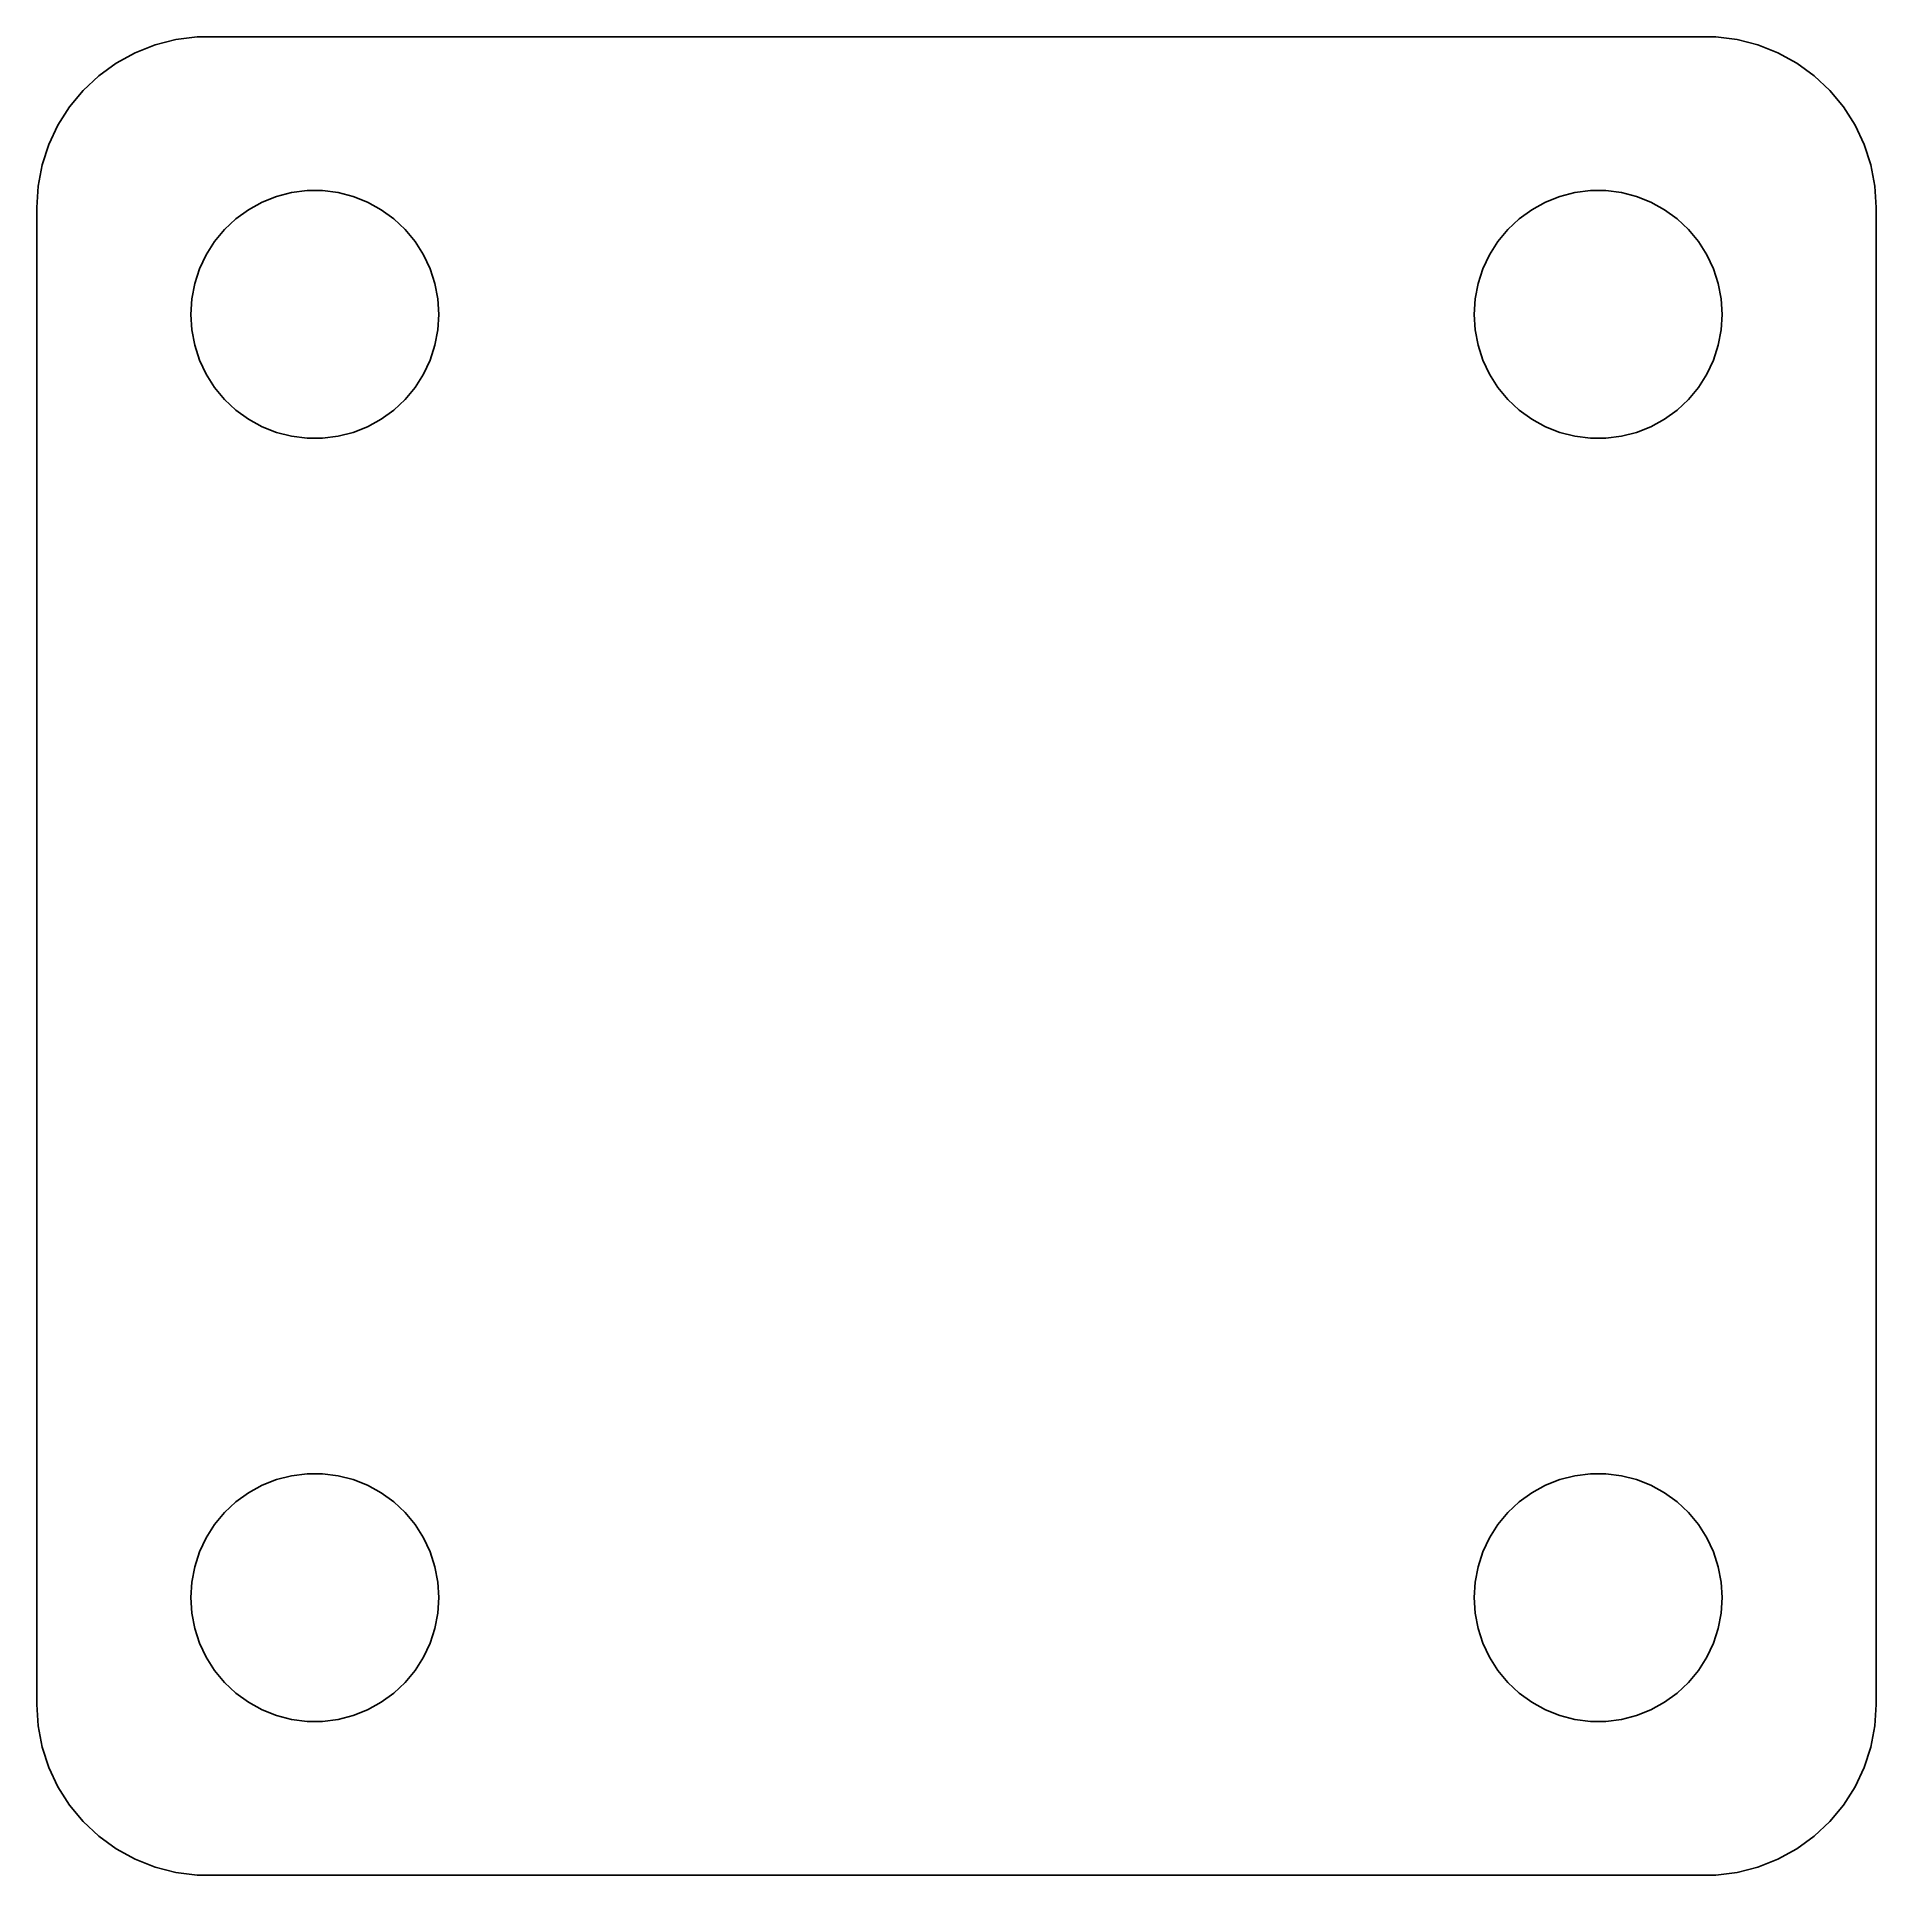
# Model space of a CAD drawing. Header units: metres. Extents: x -21.5 to 21.5, y -21.5 to 21.5.
import ezdxf

# ---------------------------------------------------------------- set-up
doc = ezdxf.new("R2010")
doc.units = ezdxf.units.M

msp = doc.modelspace()

# ---------------------------------------------------------------- linework, layer by layer
for p, q in [((-19.2031, 21.1193), (-19.6433, 20.8773)), ((-18.7361, 21.3042), (-19.2031, 21.1193)), ((-18.2495, 21.4291), (-18.7361, 21.3042)), ((-17.7512, 21.4921), (-18.2495, 21.4291)), ((17.7512, 21.4921), (-17.7512, 21.4921)), ((18.2495, 21.4291), (17.7512, 21.4921)), ((18.7361, 21.3042), (18.2495, 21.4291)), ((19.2031, 21.1193), (18.7361, 21.3042)), ((19.6433, 20.8773), (19.2031, 21.1193)), ((-19.6433, 20.8773), (-20.0497, 20.582)), ((20.0497, 20.582), (19.6433, 20.8773)), ((-20.4159, 20.2382), (-20.7361, 19.8511)), ((-20.0497, 20.582), (-20.4159, 20.2382)), ((20.4159, 20.2382), (20.0497, 20.582)), ((20.7361, 19.8511), (20.4159, 20.2382)), ((-20.7361, 19.8511), (-21.0052, 19.427)), ((21.0052, 19.427), (20.7361, 19.8511)), ((-21.0052, 19.427), (-21.2191, 18.9725)), ((21.2191, 18.9725), (21.0052, 19.427)), ((-21.2191, 18.9725), (-21.3743, 18.4948)), ((21.3743, 18.4948), (21.2191, 18.9725)), ((-21.3743, 18.4948), (-21.4684, 18.0013)), ((21.4684, 18.0013), (21.3743, 18.4948)), ((-21.4684, 18.0013), (-21.5, 17.5)), ((-16.2348, 17.624), (-15.8961, 17.7581)), ((-15.8961, 17.7581), (-15.5434, 17.8486)), ((-15.5434, 17.8486), (-15.1821, 17.8943)), ((-15.1821, 17.8943), (-14.8179, 17.8943)), ((-14.8179, 17.8943), (-14.4566, 17.8486)), ((-14.4566, 17.8486), (-14.1038, 17.7581)), ((-14.1038, 17.7581), (-13.7652, 17.624)), ((13.7652, 17.624), (14.1038, 17.7581)), ((14.1038, 17.7581), (14.4566, 17.8486)), ((14.4566, 17.8486), (14.8179, 17.8943)), ((14.8179, 17.8943), (15.1821, 17.8943)), ((15.1821, 17.8943), (15.5434, 17.8486)), ((15.5434, 17.8486), (15.8961, 17.7581)), ((15.8961, 17.7581), (16.2348, 17.624)), ((21.5, 17.5), (21.4684, 18.0013)), ((-21.5, 17.5), (-21.5, -17.5)), ((-17.114, 16.9852), (-16.8485, 17.2345)), ((-16.8485, 17.2345), (-16.5539, 17.4485)), ((-16.5539, 17.4485), (-16.2348, 17.624)), ((-13.7652, 17.624), (-13.4461, 17.4485)), ((-13.4461, 17.4485), (-13.1515, 17.2345)), ((-13.1515, 17.2345), (-12.886, 16.9852)), ((12.886, 16.9852), (13.1515, 17.2345)), ((13.1515, 17.2345), (13.4461, 17.4485)), ((13.4461, 17.4485), (13.7652, 17.624)), ((16.2348, 17.624), (16.5539, 17.4485)), ((16.5539, 17.4485), (16.8485, 17.2345)), ((16.8485, 17.2345), (17.114, 16.9852)), ((21.5, -17.5), (21.5, 17.5)), ((-17.3461, 16.7046), (-17.114, 16.9852)), ((-12.886, 16.9852), (-12.6538, 16.7046)), ((12.6538, 16.7046), (12.886, 16.9852)), ((17.114, 16.9852), (17.3461, 16.7046)), ((-17.6964, 16.0676), (-17.5413, 16.3971)), ((-17.5413, 16.3971), (-17.3461, 16.7046)), ((-12.6538, 16.7046), (-12.4587, 16.3971)), ((-12.4587, 16.3971), (-12.3036, 16.0676)), ((12.3036, 16.0676), (12.4587, 16.3971)), ((12.4587, 16.3971), (12.6538, 16.7046)), ((17.3461, 16.7046), (17.5413, 16.3971)), ((17.5413, 16.3971), (17.6964, 16.0676)), ((-17.8089, 15.7212), (-17.6964, 16.0676)), ((-12.3036, 16.0676), (-12.1911, 15.7212)), ((12.1911, 15.7212), (12.3036, 16.0676)), ((17.6964, 16.0676), (17.8089, 15.7212)), ((-17.8771, 15.3635), (-17.8089, 15.7212)), ((-12.1911, 15.7212), (-12.1229, 15.3635)), ((12.1229, 15.3635), (12.1911, 15.7212)), ((17.8089, 15.7212), (17.8771, 15.3635)), ((-17.9, 15), (-17.8771, 15.3635)), ((-12.1229, 15.3635), (-12.1, 15)), ((12.1, 15), (12.1229, 15.3635)), ((17.8771, 15.3635), (17.9, 15)), ((-17.8771, 14.6365), (-17.9, 15)), ((-17.8089, 14.2788), (-17.8771, 14.6365)), ((-12.1229, 14.6365), (-12.1911, 14.2788)), ((-12.1, 15), (-12.1229, 14.6365)), ((12.1229, 14.6365), (12.1, 15)), ((12.1911, 14.2788), (12.1229, 14.6365)), ((17.8771, 14.6365), (17.8089, 14.2788)), ((17.9, 15), (17.8771, 14.6365)), ((-17.6964, 13.9324), (-17.8089, 14.2788)), ((-12.1911, 14.2788), (-12.3036, 13.9324)), ((12.3036, 13.9324), (12.1911, 14.2788)), ((17.8089, 14.2788), (17.6964, 13.9324)), ((-17.5413, 13.6029), (-17.6964, 13.9324)), ((-12.3036, 13.9324), (-12.4587, 13.6029)), ((12.4587, 13.6029), (12.3036, 13.9324)), ((17.6964, 13.9324), (17.5413, 13.6029)), ((-17.3461, 13.2954), (-17.5413, 13.6029)), ((-12.4587, 13.6029), (-12.6538, 13.2954)), ((12.6538, 13.2954), (12.4587, 13.6029)), ((17.5413, 13.6029), (17.3461, 13.2954)), ((-17.114, 13.0148), (-17.3461, 13.2954)), ((-16.8485, 12.7655), (-17.114, 13.0148)), ((-12.886, 13.0148), (-13.1515, 12.7655)), ((-12.6538, 13.2954), (-12.886, 13.0148)), ((12.886, 13.0148), (12.6538, 13.2954)), ((13.1515, 12.7655), (12.886, 13.0148)), ((17.114, 13.0148), (16.8485, 12.7655)), ((17.3461, 13.2954), (17.114, 13.0148)), ((-16.5539, 12.5514), (-16.8485, 12.7655)), ((-16.2348, 12.376), (-16.5539, 12.5514)), ((-13.4461, 12.5514), (-13.7652, 12.376)), ((-13.1515, 12.7655), (-13.4461, 12.5514)), ((13.4461, 12.5514), (13.1515, 12.7655)), ((13.7652, 12.376), (13.4461, 12.5514)), ((16.5539, 12.5514), (16.2348, 12.376)), ((16.8485, 12.7655), (16.5539, 12.5514)), ((-15.8961, 12.2419), (-16.2348, 12.376)), ((-15.5434, 12.1514), (-15.8961, 12.2419)), ((-15.1821, 12.1057), (-15.5434, 12.1514)), ((-14.8179, 12.1057), (-15.1821, 12.1057)), ((-14.4566, 12.1514), (-14.8179, 12.1057)), ((-14.1038, 12.2419), (-14.4566, 12.1514)), ((-13.7652, 12.376), (-14.1038, 12.2419)), ((14.1038, 12.2419), (13.7652, 12.376)), ((14.4566, 12.1514), (14.1038, 12.2419)), ((14.8179, 12.1057), (14.4566, 12.1514)), ((15.1821, 12.1057), (14.8179, 12.1057)), ((15.5434, 12.1514), (15.1821, 12.1057)), ((15.8961, 12.2419), (15.5434, 12.1514)), ((16.2348, 12.376), (15.8961, 12.2419)), ((-16.5539, -12.5514), (-16.2348, -12.376)), ((-16.2348, -12.376), (-15.8961, -12.2419)), ((-15.8961, -12.2419), (-15.5434, -12.1514)), ((-15.5434, -12.1514), (-15.1821, -12.1057)), ((-15.1821, -12.1057), (-14.8179, -12.1057)), ((-14.8179, -12.1057), (-14.4566, -12.1514)), ((-14.4566, -12.1514), (-14.1038, -12.2419)), ((-14.1038, -12.2419), (-13.7652, -12.376)), ((-13.7652, -12.376), (-13.4461, -12.5514)), ((13.4461, -12.5514), (13.7652, -12.376)), ((13.7652, -12.376), (14.1038, -12.2419)), ((14.1038, -12.2419), (14.4566, -12.1514)), ((14.4566, -12.1514), (14.8179, -12.1057)), ((14.8179, -12.1057), (15.1821, -12.1057)), ((15.1821, -12.1057), (15.5434, -12.1514)), ((15.5434, -12.1514), (15.8961, -12.2419)), ((15.8961, -12.2419), (16.2348, -12.376)), ((16.2348, -12.376), (16.5539, -12.5514)), ((-17.114, -13.0148), (-16.8485, -12.7655)), ((-16.8485, -12.7655), (-16.5539, -12.5514)), ((-13.4461, -12.5514), (-13.1515, -12.7655)), ((-13.1515, -12.7655), (-12.886, -13.0148)), ((12.886, -13.0148), (13.1515, -12.7655)), ((13.1515, -12.7655), (13.4461, -12.5514)), ((16.5539, -12.5514), (16.8485, -12.7655)), ((16.8485, -12.7655), (17.114, -13.0148)), ((-17.5413, -13.6029), (-17.3461, -13.2954)), ((-17.3461, -13.2954), (-17.114, -13.0148)), ((-12.886, -13.0148), (-12.6538, -13.2954)), ((-12.6538, -13.2954), (-12.4587, -13.6029)), ((12.4587, -13.6029), (12.6538, -13.2954)), ((12.6538, -13.2954), (12.886, -13.0148)), ((17.114, -13.0148), (17.3461, -13.2954)), ((17.3461, -13.2954), (17.5413, -13.6029)), ((-17.6964, -13.9324), (-17.5413, -13.6029)), ((-12.4587, -13.6029), (-12.3036, -13.9324)), ((12.3036, -13.9324), (12.4587, -13.6029)), ((17.5413, -13.6029), (17.6964, -13.9324)), ((-17.8089, -14.2788), (-17.6964, -13.9324)), ((-12.3036, -13.9324), (-12.1911, -14.2788)), ((12.1911, -14.2788), (12.3036, -13.9324)), ((17.6964, -13.9324), (17.8089, -14.2788)), ((-17.8771, -14.6365), (-17.8089, -14.2788)), ((-12.1911, -14.2788), (-12.1229, -14.6365)), ((12.1229, -14.6365), (12.1911, -14.2788)), ((17.8089, -14.2788), (17.8771, -14.6365)), ((-17.9, -15), (-17.8771, -14.6365)), ((-17.8771, -15.3635), (-17.9, -15)), ((-12.1229, -14.6365), (-12.1, -15)), ((-12.1, -15), (-12.1229, -15.3635)), ((12.1, -15), (12.1229, -14.6365)), ((12.1229, -15.3635), (12.1, -15)), ((17.8771, -14.6365), (17.9, -15)), ((17.9, -15), (17.8771, -15.3635)), ((-17.8089, -15.7212), (-17.8771, -15.3635)), ((-12.1229, -15.3635), (-12.1911, -15.7212)), ((12.1911, -15.7212), (12.1229, -15.3635)), ((17.8771, -15.3635), (17.8089, -15.7212)), ((-17.6964, -16.0676), (-17.8089, -15.7212)), ((-12.1911, -15.7212), (-12.3036, -16.0676)), ((12.3036, -16.0676), (12.1911, -15.7212)), ((17.8089, -15.7212), (17.6964, -16.0676)), ((-17.5413, -16.3971), (-17.6964, -16.0676)), ((-12.3036, -16.0676), (-12.4587, -16.3971)), ((12.4587, -16.3971), (12.3036, -16.0676)), ((17.6964, -16.0676), (17.5413, -16.3971)), ((-17.3461, -16.7046), (-17.5413, -16.3971)), ((-17.114, -16.9852), (-17.3461, -16.7046)), ((-12.6538, -16.7046), (-12.886, -16.9852)), ((-12.4587, -16.3971), (-12.6538, -16.7046)), ((12.6538, -16.7046), (12.4587, -16.3971)), ((12.886, -16.9852), (12.6538, -16.7046)), ((17.3461, -16.7046), (17.114, -16.9852)), ((17.5413, -16.3971), (17.3461, -16.7046)), ((-16.8485, -17.2345), (-17.114, -16.9852)), ((-12.886, -16.9852), (-13.1515, -17.2345)), ((13.1515, -17.2345), (12.886, -16.9852)), ((17.114, -16.9852), (16.8485, -17.2345)), ((-21.5, -17.5), (-21.4684, -18.0013)), ((-16.5539, -17.4485), (-16.8485, -17.2345)), ((-16.2348, -17.624), (-16.5539, -17.4485)), ((-15.8961, -17.7581), (-16.2348, -17.624)), ((-13.7652, -17.624), (-14.1038, -17.7581)), ((-13.4461, -17.4485), (-13.7652, -17.624)), ((-13.1515, -17.2345), (-13.4461, -17.4485)), ((13.4461, -17.4485), (13.1515, -17.2345)), ((13.7652, -17.624), (13.4461, -17.4485)), ((14.1038, -17.7581), (13.7652, -17.624)), ((16.2348, -17.624), (15.8961, -17.7581)), ((16.5539, -17.4485), (16.2348, -17.624)), ((16.8485, -17.2345), (16.5539, -17.4485)), ((21.4684, -18.0013), (21.5, -17.5)), ((-21.4684, -18.0013), (-21.3743, -18.4948)), ((-15.5434, -17.8486), (-15.8961, -17.7581)), ((-15.1821, -17.8943), (-15.5434, -17.8486)), ((-14.8179, -17.8943), (-15.1821, -17.8943)), ((-14.4566, -17.8486), (-14.8179, -17.8943)), ((-14.1038, -17.7581), (-14.4566, -17.8486)), ((14.4566, -17.8486), (14.1038, -17.7581)), ((14.8179, -17.8943), (14.4566, -17.8486)), ((15.1821, -17.8943), (14.8179, -17.8943)), ((15.5434, -17.8486), (15.1821, -17.8943)), ((15.8961, -17.7581), (15.5434, -17.8486)), ((21.3743, -18.4948), (21.4684, -18.0013)), ((-21.3743, -18.4948), (-21.2191, -18.9725)), ((21.2191, -18.9725), (21.3743, -18.4948)), ((-21.2191, -18.9725), (-21.0052, -19.427)), ((21.0052, -19.427), (21.2191, -18.9725)), ((-21.0052, -19.427), (-20.7361, -19.8511)), ((20.7361, -19.8511), (21.0052, -19.427)), ((-20.7361, -19.8511), (-20.4159, -20.2382)), ((20.4159, -20.2382), (20.7361, -19.8511)), ((-20.4159, -20.2382), (-20.0497, -20.582)), ((-20.0497, -20.582), (-19.6433, -20.8773)), ((19.6433, -20.8773), (20.0497, -20.582)), ((20.0497, -20.582), (20.4159, -20.2382)), ((-19.6433, -20.8773), (-19.2031, -21.1193)), ((19.2031, -21.1193), (19.6433, -20.8773)), ((-19.2031, -21.1193), (-18.7361, -21.3042)), ((-18.7361, -21.3042), (-18.2495, -21.4291)), ((-18.2495, -21.4291), (-17.7512, -21.4921)), ((-17.7512, -21.4921), (17.7512, -21.4921)), ((17.7512, -21.4921), (18.2495, -21.4291)), ((18.2495, -21.4291), (18.7361, -21.3042)), ((18.7361, -21.3042), (19.2031, -21.1193))]:
    msp.add_line(p, q)

doc.saveas('drawing.dxf')
